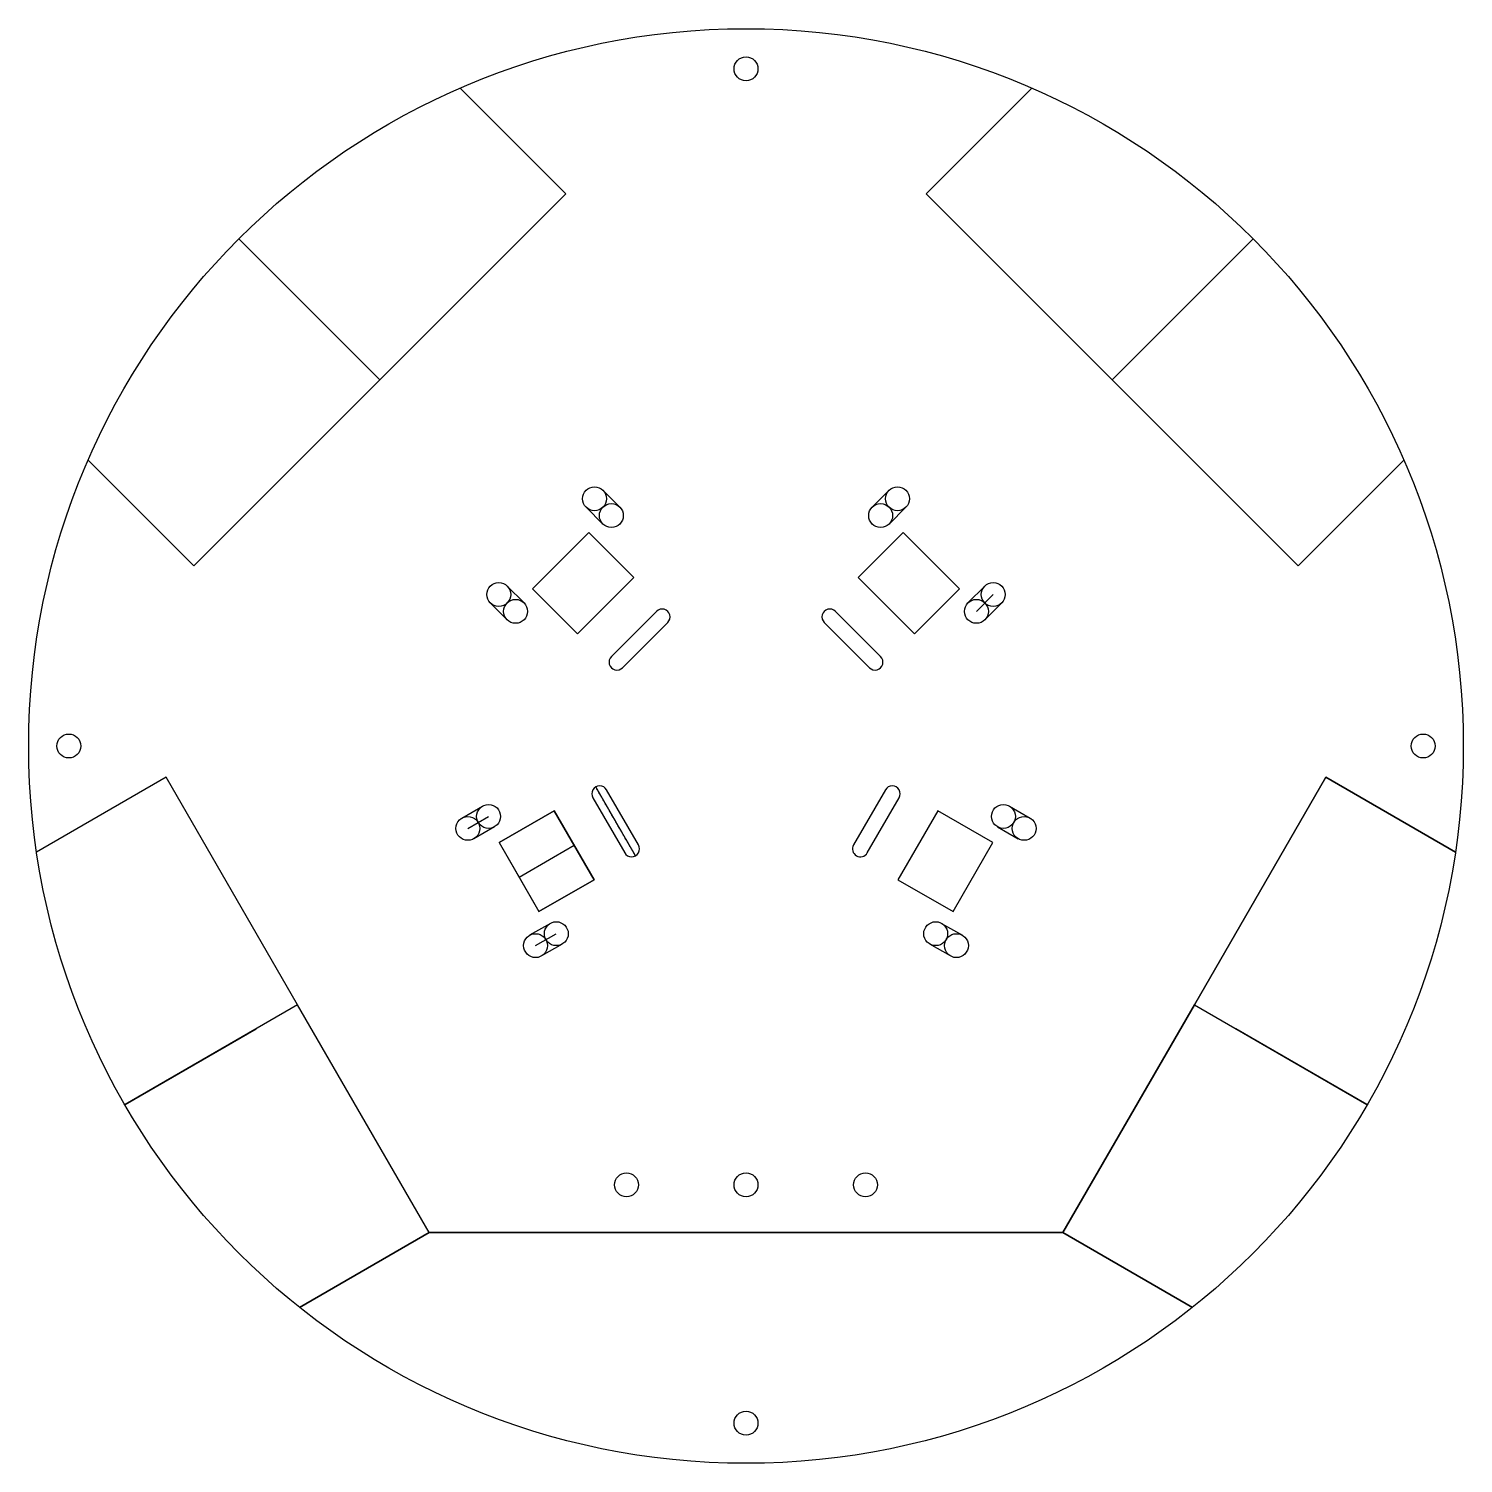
# Model space of a CAD drawing. Header units: millimetres. Extents: x -90 to 90, y -90 to 90.
import ezdxf

# ---------------------------------------------------------------- set-up
doc = ezdxf.new("R2010")
doc.units = ezdxf.units.MM
doc.linetypes.add('DASHED', pattern=[0.2067, 0.1654, -0.0413])

msp = doc.modelspace()

# ---------------------------------------------------------------- linework, layer by layer
for p, q in [((-63.64, 63.64), (-45.96, 45.96)), ((63.64, 63.64), (45.96, 45.96)), ((-17.96, 32.1), (-15.84, 29.98)), ((15.84, 29.98), (17.96, 32.1)), ((-17.96, 27.86), (-20.08, 29.98)), ((17.96, 27.86), (20.08, 29.98)), ((-27.86, 17.96), (-29.98, 20.08)), ((27.86, 17.96), (29.98, 20.08)), ((31.04, 19.02), (28.92, 16.9)), ((-29.98, 15.84), (-32.1, 17.96)), ((32.1, 17.96), (29.98, 15.84)), ((-35.66, -9.04), (-33.06, -7.54)), ((-34.91, -10.34), (-32.31, -8.84)), ((33.06, -7.54), (35.66, -9.04)), ((-31.56, -10.14), (-34.16, -11.64)), ((31.56, -10.14), (34.16, -11.64)), ((-24.56, -22.26), (-27.16, -23.76)), ((24.56, -22.26), (27.16, -23.76)), ((-26.41, -25.06), (-23.81, -23.56)), ((-23.06, -24.86), (-25.66, -26.36)), ((25.66, -26.36), (23.06, -24.86))]:
    msp.add_line(p, q)
at = {"color": 190, "linetype": 'DASHED', "lineweight": 25, "true_color": 0x8018ff}
msp.add_line((-13.87, -13.78), (-18.87, -5.12), dxfattribs=at)
for points in [[(-35.9, 82.57), (-22.63, 69.3), (-45.96, 45.96), (-69.3, 22.63), (-82.57, 35.9)], [(-82.57, 35.9), (-69.3, 22.63), (-45.96, 45.96), (-22.63, 69.3), (-35.9, 82.57)], [(-35.9, 82.57), (-22.63, 69.3), (-45.96, 45.96), (-69.3, 22.63), (-82.57, 35.9)], [(-35.9, 82.57), (-22.63, 69.3), (-45.96, 45.96), (-69.3, 22.63), (-82.57, 35.9)], [(-45.96, 45.96), (-22.63, 69.3), (-35.9, 82.57)], [(82.57, 35.9), (69.3, 22.63), (45.96, 45.96), (22.63, 69.3), (35.9, 82.57)], [(35.9, 82.57), (22.63, 69.3), (45.96, 45.96), (69.3, 22.63), (82.57, 35.9)], [(82.57, 35.9), (69.3, 22.63), (45.96, 45.96), (22.63, 69.3), (35.9, 82.57)], [(82.57, 35.9), (69.3, 22.63), (45.96, 45.96), (22.63, 69.3), (35.9, 82.57)], [(45.96, 45.96), (22.63, 69.3), (35.9, 82.57)], [(-45.96, 45.96), (-69.3, 22.63), (-82.57, 35.9)], [(45.96, 45.96), (69.3, 22.63), (82.57, 35.9)], [(-56.05, -70.47), (-39.79, -61.08), (-56.29, -32.5), (-72.79, -3.92), (-89.05, -13.31)], [(-56.29, -32.5), (-72.79, -3.92), (-89.05, -13.31)], [(-56.05, -70.47), (-39.79, -61.08), (39.79, -61.08), (56.29, -32.5), (72.79, -3.92), (89.05, -13.31)], [(-13.87, -13.78), (-16.37, -9.45), (-18.87, -5.12)], [(89.05, -13.31), (72.79, -3.92), (56.29, -32.5), (39.79, -61.08), (56.05, -70.47)], [(56.29, -32.5), (72.79, -3.92), (89.05, -13.31)], [(-30.99, -12.12), (-24.06, -8.12), (-19.06, -16.78), (-25.99, -20.78)], [(-28.49, -16.45), (-24.16, -13.95), (-21.56, -12.45)], [(-56.29, -32.5), (-77.94, -45), (-61.49, -35.5)], [(56.29, -32.5), (77.94, -45), (61.49, -35.5)], [(56.05, -70.47), (39.79, -61.08), (-39.79, -61.08), (-56.05, -70.47)], [(-56.05, -70.47), (-39.79, -61.08), (39.79, -61.08), (56.05, -70.47)]]:
    msp.add_lwpolyline(points)
for points in [[(-21.14, 14.07), (-14.07, 21.14), (-19.73, 26.8), (-26.8, 19.73)], [(26.8, 19.73), (19.73, 26.8), (14.07, 21.14), (21.14, 14.07)], [(-25.99, -20.78), (-19.06, -16.78), (-24.06, -8.12), (-30.99, -12.12)], [(-28.49, -16.45), (-25.99, -20.78), (-19.06, -16.78), (-24.06, -8.12), (-30.99, -12.12)], [(19.06, -16.78), (25.99, -20.78), (30.99, -12.12), (24.06, -8.12)]]:
    msp.add_lwpolyline(points, close=True)
for points in [[(-15.49, 9.83), (-9.83, 15.49, 1), (-11.24, 16.9), (-16.9, 11.24, 1)], [(16.9, 11.24), (11.24, 16.9, 1), (9.83, 15.49), (15.49, 9.83, 1)], [(-13.5, -12.41), (-17.5, -5.49, 1), (-19.23, -6.49), (-15.23, -13.41, 1)], [(15.23, -13.41), (19.23, -6.49, 1), (17.5, -5.49), (13.5, -12.41, 1)]]:
    msp.add_lwpolyline(points, format="xyb", close=True)
for centre, radius in [((0, 0), 90.04), ((0, 85), 1.5), ((-19.02, 31.04), 1.5), ((19.02, 31.04), 1.5), ((-16.9, 28.92), 1.5), ((16.9, 28.92), 1.5), ((-31.04, 19.02), 1.5), ((31.04, 19.02), 1.5), ((-28.92, 16.9), 1.5), ((28.92, 16.9), 1.5), ((-85, 0), 1.5), ((85, 0), 1.5), ((-34.91, -10.34), 1.5), ((-32.31, -8.84), 1.5), ((32.31, -8.84), 1.5), ((34.91, -10.34), 1.5), ((-23.81, -23.56), 1.5), ((23.81, -23.56), 1.5), ((-26.41, -25.06), 1.5), ((26.41, -25.06), 1.5), ((-15, -55.08), 1.5), ((0, -55.08), 1.5), ((15, -55.08), 1.5), ((0, -85), 1.5)]:
    msp.add_circle(centre, radius)

doc.saveas('drawing.dxf')
